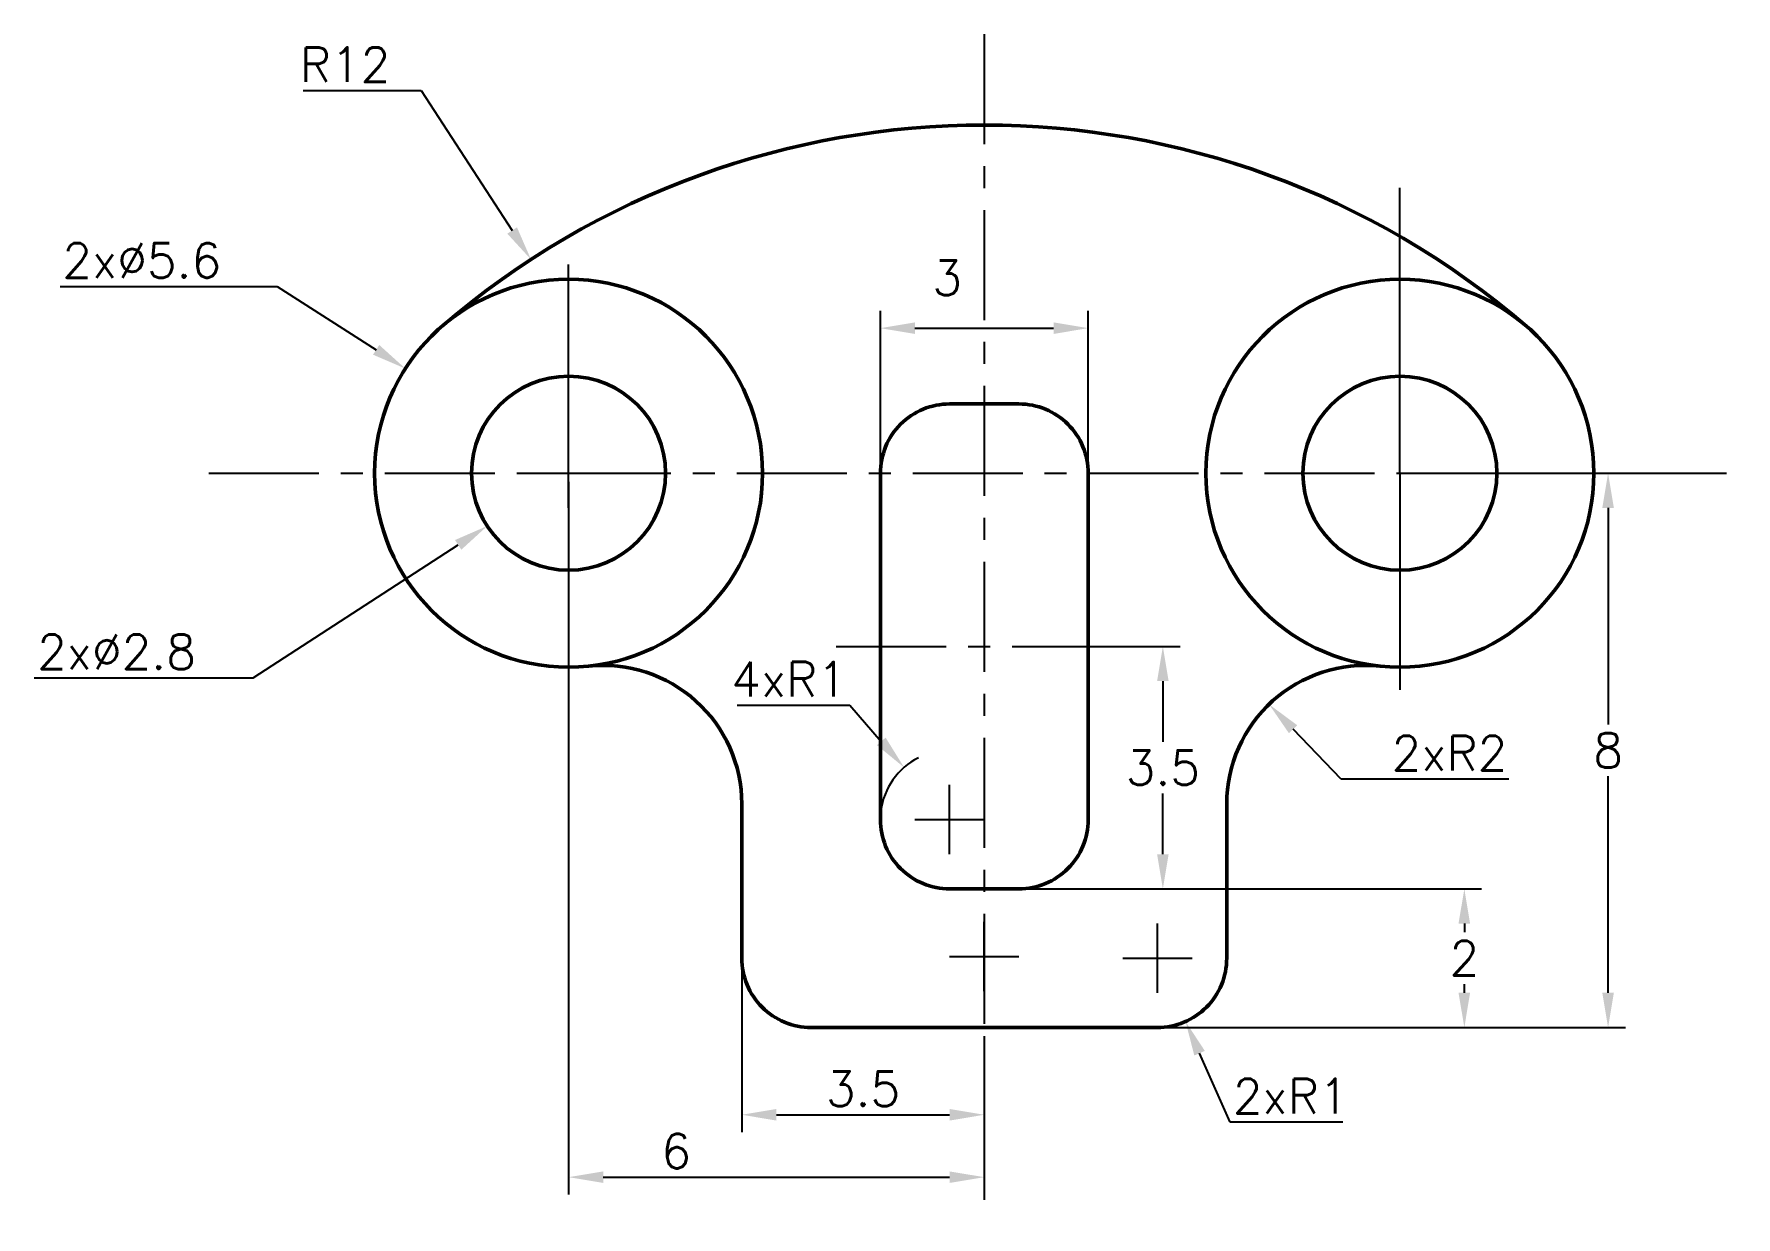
# Model space of a CAD drawing. Header units: millimetres. Extents: x 134 to 158.6, y 103.8 to 120.9.
import ezdxf

# ---------------------------------------------------------------- set-up
doc = ezdxf.new("R2010")
doc.units = ezdxf.units.MM
doc.linetypes.add('CENTER', pattern=[50.8, 31.75, -6.35, 6.35, -6.35])
doc.layers.add('dim', color=252, linetype='Continuous', transparency=0.4)
doc.layers.add('new', color=252, linetype='CENTER', lineweight=50, transparency=0.6)
doc.styles.get("Standard").update_dxf_attribs({"font": 'simplex.shx'})
doc.dimstyles.new('ISO-25', dxfattribs={"dimscale": 0.2, "dimtxt": 2.5, "dimasz": 2.5, "dimexe": 1.25, "dimexo": 0.625, "dimtad": 1, "dimtih": 1, "dimtoh": 1, "dimdec": 1, "dimdsep": 46, "dimtxsty": 'Standard', "dimcen": 2.5, "dimadec": 0, "dimazin": 0, "dimtfac": 1, "dimtdec": 1, "dimtofl": 0, "dimtmove": 0, "dimatfit": 3, "dimfxl": 1, "dimarcsym": 0})

# ---------------------------------------------------------------- blocks, each defined once
blk = doc.blocks.new('*D3')
at = {"layer": 'Defpoints', "color": 0, "transparency": 16777216}
for p in [(147.75, 108.526), (154.68, 108.526), (147.75, 106.526)]:
    blk.add_point(p, dxfattribs=at)
at = {"layer": 'dim', "color": 0, "lineweight": -2, "transparency": 16777216}
for p, q in [((147.875, 108.526), (154.93, 108.526)), ((154.68, 108.026), (154.68, 107.901)), ((154.68, 107.026), (154.68, 107.151)), ((147.875, 106.526), (154.93, 106.526))]:
    blk.add_line(p, q, dxfattribs=at)
at = {"layer": 'dim', "color": 0, "transparency": 16777216}
for points in [[(154.596, 108.026), (154.763, 108.026), (154.68, 108.526)], [(154.596, 107.026), (154.763, 107.026), (154.68, 106.526)]]:
    blk.add_solid(points, dxfattribs=at)
at = {"layer": 'dim', "color": 0, "transparency": 16777216, "insert": (154.68, 107.526), "char_height": 0.5, "attachment_point": 5}
blk.add_mtext('2', dxfattribs=at)
blk = doc.blocks.new('*D4')
at = {"layer": 'Defpoints', "color": 0, "transparency": 16777216}
for p in [(144.25, 108.639), (147.75, 106.526), (147.75, 105.266)]:
    blk.add_point(p, dxfattribs=at)
at = {"layer": 'dim', "color": 0, "lineweight": -2, "transparency": 16777216}
for p, q in [((144.25, 108.514), (144.25, 105.016)), ((147.75, 106.401), (147.75, 105.016)), ((144.75, 105.266), (147.25, 105.266))]:
    blk.add_line(p, q, dxfattribs=at)
at = {"layer": 'dim', "color": 0, "transparency": 16777216}
for points in [[(144.75, 105.349), (144.75, 105.182), (144.25, 105.266)], [(147.25, 105.349), (147.25, 105.182), (147.75, 105.266)]]:
    blk.add_solid(points, dxfattribs=at)
at = {"layer": 'dim', "color": 0, "transparency": 16777216, "insert": (146, 105.641), "char_height": 0.5, "attachment_point": 5}
blk.add_mtext('3.5', dxfattribs=at)
blk = doc.blocks.new('*D5')
at = {"layer": 'Defpoints', "color": 0, "transparency": 16777216}
for p in [(149.25, 116.62), (146.25, 114.526), (149.25, 114.526)]:
    blk.add_point(p, dxfattribs=at)
at = {"layer": 'dim', "color": 0, "lineweight": -2, "transparency": 16777216}
for p, q in [((146.25, 114.651), (146.25, 116.87)), ((149.25, 114.651), (149.25, 116.87)), ((146.75, 116.62), (148.75, 116.62))]:
    blk.add_line(p, q, dxfattribs=at)
at = {"layer": 'dim', "color": 0, "transparency": 16777216}
for points in [[(146.75, 116.703), (146.75, 116.536), (146.25, 116.62)], [(148.75, 116.703), (148.75, 116.536), (149.25, 116.62)]]:
    blk.add_solid(points, dxfattribs=at)
at = {"layer": 'dim', "color": 0, "transparency": 16777216, "insert": (147.214, 117.348), "char_height": 0.5, "attachment_point": 5}
blk.add_mtext('3', dxfattribs=at)
blk = doc.blocks.new('*D6')
at = {"layer": 'Defpoints', "color": 0, "transparency": 16777216}
for p in [(139.393, 116.037), (144.107, 113.014)]:
    blk.add_point(p, dxfattribs=at)
at = {"layer": 'dim', "color": 0, "lineweight": -2, "transparency": 16777216}
for p, q in [((134.41, 117.223), (137.544, 117.223)), ((137.544, 117.223), (138.972, 116.307)), ((141.75, 114.026), (141.75, 115.026)), ((141.25, 114.526), (142.25, 114.526))]:
    blk.add_line(p, q, dxfattribs=at)
at = {"layer": 'dim', "color": 0, "transparency": 16777216}
blk.add_solid([(139.017, 116.377), (138.927, 116.237), (139.393, 116.037)], dxfattribs=at)
at = {"layer": 'dim', "color": 0, "transparency": 16777216, "insert": (135.588, 117.598), "char_height": 0.5, "attachment_point": 5}
blk.add_mtext('2x∅5.6', dxfattribs=at)
blk = doc.blocks.new('*D7')
at = {"layer": 'Defpoints', "color": 0, "transparency": 16777216}
for p in [(142.925, 115.288), (140.576, 113.764)]:
    blk.add_point(p, dxfattribs=at)
at = {"layer": 'dim', "color": 0, "lineweight": -2, "transparency": 16777216}
for p, q in [((141.75, 114.026), (141.75, 115.026)), ((141.25, 114.526), (142.25, 114.526)), ((137.197, 111.573), (140.156, 113.492)), ((134.034, 111.573), (137.197, 111.573))]:
    blk.add_line(p, q, dxfattribs=at)
at = {"layer": 'dim', "color": 0, "transparency": 16777216}
blk.add_solid([(140.111, 113.562), (140.202, 113.422), (140.576, 113.764)], dxfattribs=at)
at = {"layer": 'dim', "color": 0, "transparency": 16777216, "insert": (135.224, 111.948), "char_height": 0.5, "attachment_point": 5}
blk.add_mtext('2x∅2.8', dxfattribs=at)
blk = doc.blocks.new('*D8')
at = {"layer": 'Defpoints', "color": 0, "transparency": 16777216}
for p in [(141.207, 117.611), (147.75, 107.551)]:
    blk.add_point(p, dxfattribs=at)
at = {"layer": 'dim', "color": 0, "lineweight": -2, "transparency": 16777216}
for p, q in [((137.917, 120.048), (139.622, 120.048)), ((139.622, 120.048), (140.935, 118.03)), ((147.75, 107.051), (147.75, 108.051)), ((147.25, 107.551), (148.25, 107.551))]:
    blk.add_line(p, q, dxfattribs=at)
at = {"layer": 'dim', "color": 0, "transparency": 16777216}
blk.add_solid([(141.005, 118.075), (140.865, 117.984), (141.207, 117.611)], dxfattribs=at)
at = {"layer": 'dim', "color": 0, "transparency": 16777216, "insert": (138.524, 120.423), "char_height": 0.5, "attachment_point": 5}
blk.add_mtext('R12', dxfattribs=at)
blk = doc.blocks.new('*D9')
at = {"layer": 'Defpoints', "color": 0, "transparency": 16777216}
for p in [(141.75, 114.526), (147.75, 106.526), (147.75, 104.365)]:
    blk.add_point(p, dxfattribs=at)
at = {"layer": 'dim', "color": 0, "lineweight": -2, "transparency": 16777216}
for p, q in [((141.75, 114.401), (141.75, 104.115)), ((147.75, 106.401), (147.75, 104.115)), ((142.25, 104.365), (147.25, 104.365))]:
    blk.add_line(p, q, dxfattribs=at)
at = {"layer": 'dim', "color": 0, "transparency": 16777216}
for points in [[(142.25, 104.448), (142.25, 104.282), (141.75, 104.365)], [(147.25, 104.448), (147.25, 104.282), (147.75, 104.365)]]:
    blk.add_solid(points, dxfattribs=at)
at = {"layer": 'dim', "color": 0, "transparency": 16777216, "insert": (143.303, 104.74), "char_height": 0.5, "attachment_point": 5}
blk.add_mtext('6', dxfattribs=at)
blk = doc.blocks.new('*D10')
at = {"layer": 'Defpoints', "color": 0, "transparency": 16777216}
for p in [(149.25, 112.026), (147.75, 108.526), (150.328, 108.526)]:
    blk.add_point(p, dxfattribs=at)
at = {"layer": 'dim', "color": 0, "lineweight": -2, "transparency": 16777216}
for p, q in [((149.375, 112.026), (150.578, 112.026)), ((150.328, 111.526), (150.328, 110.651)), ((150.328, 109.026), (150.328, 109.901)), ((147.875, 108.526), (150.578, 108.526))]:
    blk.add_line(p, q, dxfattribs=at)
at = {"layer": 'dim', "color": 0, "transparency": 16777216}
for points in [[(150.245, 111.526), (150.411, 111.526), (150.328, 112.026)], [(150.245, 109.026), (150.411, 109.026), (150.328, 108.526)]]:
    blk.add_solid(points, dxfattribs=at)
at = {"layer": 'dim', "color": 0, "transparency": 16777216, "insert": (150.328, 110.276), "char_height": 0.5, "attachment_point": 5}
blk.add_mtext('3.5', dxfattribs=at)
blk = doc.blocks.new('*D11')
at = {"layer": 'Defpoints', "color": 0, "transparency": 16777216}
for p in [(151.861, 111.19), (153.25, 109.752)]:
    blk.add_point(p, dxfattribs=at)
at = {"layer": 'dim', "color": 0, "lineweight": -2, "transparency": 16777216}
for p, q in [((152.903, 110.111), (152.208, 110.831)), ((155.323, 110.111), (152.903, 110.111))]:
    blk.add_line(p, q, dxfattribs=at)
at = {"layer": 'dim', "color": 0, "transparency": 16777216}
blk.add_solid([(152.268, 110.888), (152.148, 110.773), (151.861, 111.19)], dxfattribs=at)
at = {"layer": 'dim', "color": 0, "transparency": 16777216, "insert": (154.465, 110.486), "char_height": 0.5, "attachment_point": 5}
blk.add_mtext('2xR2', dxfattribs=at)
blk = doc.blocks.new('*D14')
at = {"layer": 'Defpoints', "color": 0, "transparency": 16777216}
for p in [(146.593, 110.279), (147.25, 109.526)]:
    blk.add_point(p, dxfattribs=at)
at = {"layer": 'dim', "color": 0, "lineweight": -2, "transparency": 16777216}
for p, q in [((144.183, 111.177), (145.808, 111.177)), ((145.808, 111.177), (146.264, 110.655)), ((147.25, 109.026), (147.25, 110.026)), ((146.75, 109.526), (147.75, 109.526))]:
    blk.add_line(p, q, dxfattribs=at)
blk.add_arc((147.25, 109.526), 1, 116.806, 172.838, dxfattribs=at)
at = {"layer": 'dim', "color": 0, "transparency": 16777216}
blk.add_solid([(146.326, 110.71), (146.201, 110.601), (146.593, 110.279)], dxfattribs=at)
at = {"layer": 'dim', "color": 0, "transparency": 16777216, "insert": (144.933, 111.552), "char_height": 0.5, "attachment_point": 5}
blk.add_mtext('4xR1', dxfattribs=at)
blk = doc.blocks.new('*D15')
at = {"layer": 'Defpoints', "color": 0, "transparency": 16777216}
for p in [(150.25, 107.526), (150.656, 106.611)]:
    blk.add_point(p, dxfattribs=at)
at = {"layer": 'dim', "color": 0, "lineweight": -2, "transparency": 16777216}
for p, q in [((150.25, 107.026), (150.25, 108.026)), ((149.75, 107.526), (150.75, 107.526)), ((151.299, 105.16), (150.858, 106.154)), ((152.924, 105.16), (151.299, 105.16))]:
    blk.add_line(p, q, dxfattribs=at)
at = {"layer": 'dim', "color": 0, "transparency": 16777216}
blk.add_solid([(150.934, 106.188), (150.782, 106.121), (150.656, 106.611)], dxfattribs=at)
at = {"layer": 'dim', "color": 0, "transparency": 16777216, "insert": (152.174, 105.535), "char_height": 0.5, "attachment_point": 5}
blk.add_mtext('2xR1', dxfattribs=at)
blk = doc.blocks.new('*D16')
at = {"layer": 'Defpoints', "color": 0, "transparency": 16777216}
for p in [(153.75, 114.526), (156.755, 114.526), (150.25, 106.526)]:
    blk.add_point(p, dxfattribs=at)
at = {"layer": 'dim', "color": 0, "lineweight": -2, "transparency": 16777216}
for p, q in [((153.875, 114.526), (157.005, 114.526)), ((156.755, 114.026), (156.755, 110.901)), ((156.755, 107.026), (156.755, 110.151)), ((150.375, 106.526), (157.005, 106.526))]:
    blk.add_line(p, q, dxfattribs=at)
at = {"layer": 'dim', "color": 0, "transparency": 16777216}
for points in [[(156.671, 114.026), (156.838, 114.026), (156.755, 114.526)], [(156.671, 107.026), (156.838, 107.026), (156.755, 106.526)]]:
    blk.add_solid(points, dxfattribs=at)
at = {"layer": 'dim', "color": 0, "transparency": 16777216, "insert": (156.755, 110.526), "char_height": 0.5, "attachment_point": 5}
blk.add_mtext('8', dxfattribs=at)

msp = doc.modelspace()

# ---------------------------------------------------------------- linework, layer by layer
at = {"lineweight": 50}
msp.add_lwpolyline([(147.25, 108.526), (148.25, 108.526, 0.414214), (149.25, 109.526), (149.25, 114.526, 0.414214), (148.25, 115.526), (147.25, 115.526, 0.414214), (146.25, 114.526), (146.25, 109.526, 0.414214)], format="xyb", close=True, dxfattribs=at)
msp.add_lwpolyline([(142.042, 111.741, -0.44512), (144.25, 109.752), (144.25, 107.526, 0.414214), (145.25, 106.526), (150.25, 106.526, 0.414214), (151.25, 107.526), (151.25, 109.752, -0.44512), (153.459, 111.741)], format="xyb", dxfattribs=at)
for centre, radius in [((141.75, 114.526), 2.8), ((153.75, 114.526), 2.8), ((141.75, 114.526), 1.4), ((153.75, 114.526), 1.4)]:
    msp.add_circle(centre, radius, dxfattribs=at)
msp.add_arc((147.75, 107.551), 12, 49.2943, 130.7057, dxfattribs=at)
at = {"layer": 'new', "linetype": 'CENTER', "lineweight": -3, "ltscale": 0.05, "transparency": 33554531}
for p, q in [((147.75, 120.865), (147.75, 103.791)), ((136.557, 114.526), (158.601, 114.526)), ((145.613, 112.026), (149.807, 112.026))]:
    msp.add_line(p, q, dxfattribs=at)
at = {"layer": 'new', "lineweight": -3}
for p, q in [((153.75, 114.526), (153.75, 118.645)), ((141.75, 114.526), (141.75, 117.538)), ((153.75, 114.526), (153.75, 111.399))]:
    msp.add_line(p, q, dxfattribs=at)

# ---------------------------------------------------------------- dimensions: what is measured, and where the dimension line sits
at = {"layer": 'dim'}
dim = msp.add_radius_dim(center=(147.75, 107.551), mpoint=(141.207, 117.611), dimstyle='ISO-25', dxfattribs=at)
dim.commit()
dim.dimension.update_dxf_attribs({"geometry": '*D8', "text_midpoint": (138.524, 120.048), "dimtype": 164})
for p1, p2, picture, middle in [((144.107, 113.014), (139.393, 116.037), '*D6', (135.588, 117.223)), ((142.925, 115.288), (140.576, 113.764), '*D7', (135.224, 111.573))]:
    dim = msp.add_diameter_dim_2p(p1=p1, p2=p2, text='2x<>', dimstyle='ISO-25', dxfattribs=at)
    dim.commit()
    dim.dimension.update_dxf_attribs({"geometry": picture, "text_midpoint": middle, "dimtype": 163})
dim = msp.add_linear_dim(base=(149.25, 116.62), p1=(146.25, 114.526), p2=(149.25, 114.526), dimstyle='ISO-25', override={"dimtmove": 2}, dxfattribs=at)
dim.commit()
dim.dimension.update_dxf_attribs({"geometry": '*D5', "text_midpoint": (147.214, 117.348), "dimtype": 160})
for base, p1, picture, middle in [((147.75, 104.365), (141.75, 114.526), '*D9', (143.303, 104.365)), ((147.75, 105.266), (144.25, 108.639), '*D4', (146, 105.266))]:
    dim = msp.add_linear_dim(base=base, p1=p1, p2=(147.75, 106.526), dimstyle='ISO-25', dxfattribs=at)
    dim.commit()
    dim.dimension.update_dxf_attribs({"geometry": picture, "text_midpoint": middle, "dimtype": 160})
for base, p1, p2, picture, middle in [((156.755, 114.526), (150.25, 106.526), (153.75, 114.526), '*D16', (156.755, 110.526)), ((150.328, 108.526), (149.25, 112.026), (147.75, 108.526), '*D10', (150.328, 110.276))]:
    dim = msp.add_linear_dim(base=base, p1=p1, p2=p2, angle=90, dimstyle='ISO-25', dxfattribs=at)
    dim.commit()
    dim.dimension.update_dxf_attribs({"geometry": picture, "text_midpoint": middle})
for center, mpoint, text, picture, middle in [((147.25, 109.526), (146.593, 110.279), '4x<>', '*D14', (144.933, 111.177)), ((153.25, 109.752), (151.861, 111.19), '2x<>', '*D11', (154.465, 110.111)), ((150.25, 107.526), (150.656, 106.611), '2x<>', '*D15', (152.174, 105.16))]:
    dim = msp.add_radius_dim(center=center, mpoint=mpoint, text=text, dimstyle='ISO-25', dxfattribs=at)
    dim.commit()
    dim.dimension.update_dxf_attribs({"geometry": picture, "text_midpoint": middle, "dimtype": 164})
dim = msp.add_linear_dim(base=(154.68, 108.526), p1=(147.75, 106.526), p2=(147.75, 108.526), angle=90, dimstyle='ISO-25', dxfattribs=at)
dim.commit()
dim.dimension.update_dxf_attribs({"geometry": '*D3', "text_midpoint": (154.68, 107.526), "dimtype": 160})

doc.saveas('drawing.dxf')
